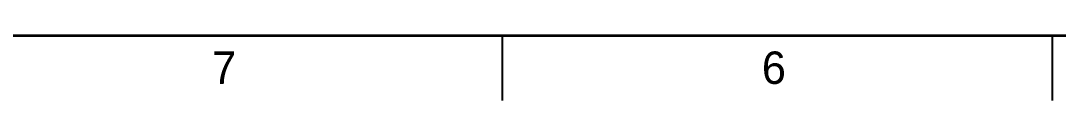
# Model space of a CAD drawing. Header units: inches. Extents: x 0 to 34, y 0 to 22.
# Drawn here: x 4.78 to 12.79, y 0 to 0.51 of the extents above; entities that cross this region are included whole.
import ezdxf

# ---------------------------------------------------------------- set-up
doc = ezdxf.new("R2010")
doc.units = ezdxf.units.IN
doc.header["$LTSCALE"] = 1.87
doc.header["$MEASUREMENT"] = 0
doc.layers.get('0').update_dxf_attribs({"linetype": 'CONTINUOUS'})
doc.styles.get("Standard").update_dxf_attribs({"font": 'txt', "width": 0.8})

msp = doc.modelspace()

# ---------------------------------------------------------------- linework, layer by layer
at = {"color": 2, "linetype": 'CONTINUOUS'}
for p, q in [((8.5, 0), (8.5, 0.5)), ((12.75, 0), (12.75, 0.5))]:
    msp.add_line(p, q, dxfattribs=at)
at = {"color": 7, "linetype": 'CONTINUOUS', "const_width": 0.02}
msp.add_lwpolyline([(0.5, 0.5), (33.5, 0.5)], dxfattribs=at)

# ---------------------------------------------------------------- texts
at = {"color": 2, "linetype": 'CONTINUOUS'}
for s, p in [('7', (6.2553, 0.1287)), ('6', (10.5033, 0.1284))]:
    msp.add_text(s, height=0.25, dxfattribs=at).set_placement(p)

doc.saveas('drawing.dxf')
